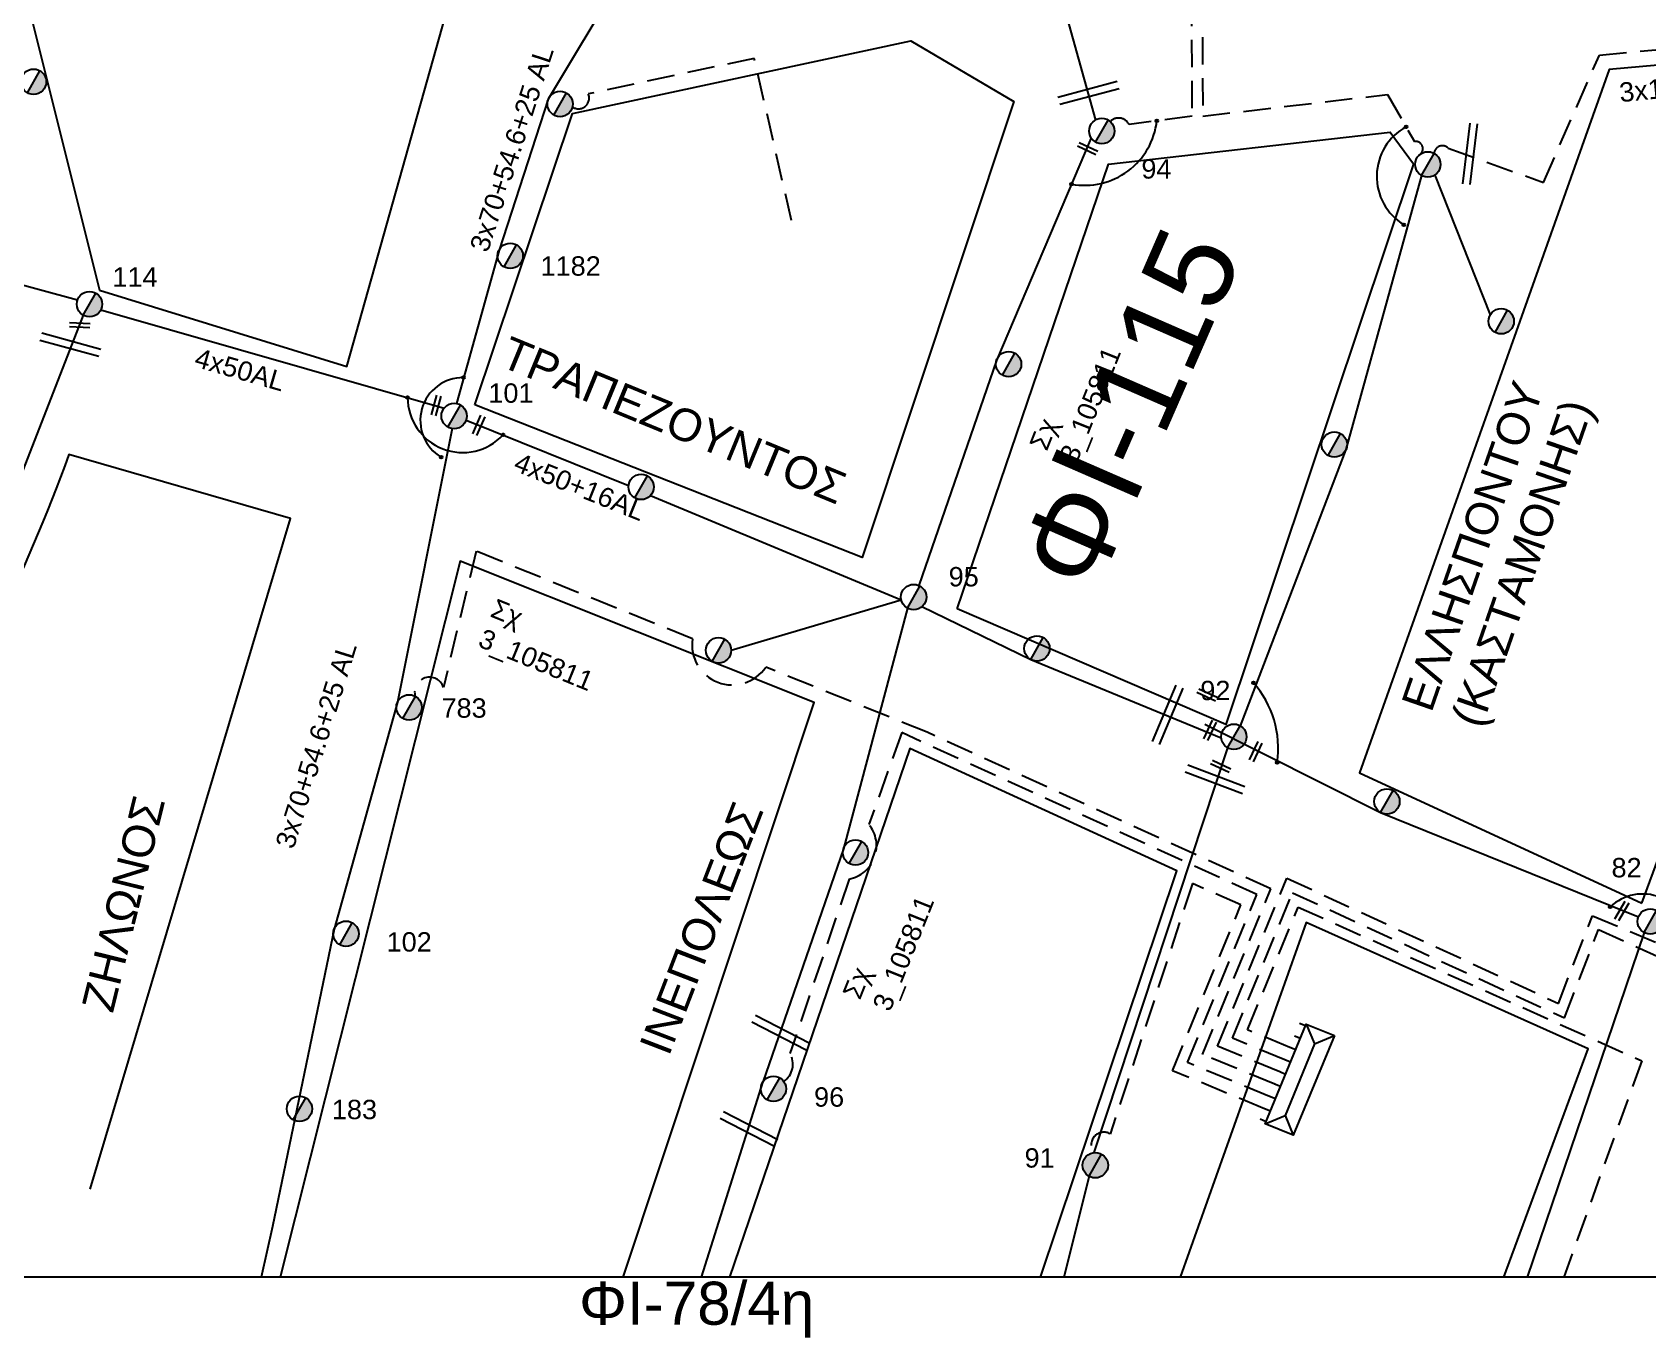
# Model space of a CAD drawing. Header units: millimetres. Extents: x 1421 to 7616, y 908 to 2861.
# Drawn here: x 7255.4 to 7405.4, y 1830.6 to 1951.9 of the extents above; entities that cross this region are included whole.
import ezdxf
from ezdxf.enums import TextEntityAlignment as Align

# ---------------------------------------------------------------- set-up
doc = ezdxf.new("R2010")
doc.units = ezdxf.units.MM
doc.linetypes.add('DASHED', pattern=[19.05, 12.7, -6.35])
for name, color, linetype, lineweight in [('3x50+25', 7, 'Continuous', 30), ('3x50+35+16AL', 7, 'Continuous', 30), ('3x82+57', 7, 'DASHED', 30), ('4x50+16_5', 7, 'Continuous', 30), ('Άγνωστα', 7, 'Continuous', 30), ('Γυμνά εναέρια ΧΤ (3Φ)   4x16AL', 7, 'Continuous', 30), ('Γυμνά εναέρια ΧΤ (3Φ) 4x50AL', 7, 'Continuous', 30), ('Γυμνά εναέρια ΧΤ και ΦΟΠ (3Φ)   4x50+16AL', 7, 'Continuous', 30), ('Καλώδια ΧΤ   3x150+70AL', 7, 'DASHED', 30), ('Καλώδια ΧΤ   3x150AL+50CU', 7, 'DASHED', 30), ('Συνεστραμμένα ΧΤ   3x70+54.6+25 AL', 7, 'SYN_LINE', 30)]:
    doc.layers.add(name, color=color, linetype=linetype, lineweight=lineweight)
for name, color, linetype in [('TEXT ΚΑΛΩΔΙΩΝ', 7, 'Continuous'), ('ΑΓΝΩΣΤΟ ΕΝΑΕΡΙΟ ΚΑΛΩΔΙΟ', 7, 'Continuous'), ('ΑΓΝΩΣΤΟ ΥΠΟΓΕΙΟ ΚΑΛΩΔΙΟ', 7, 'DASHED'), ('Επιγραφές - Σχήματα', 7, 'Continuous'), ('Μηχανική τομή', 7, 'Continuous'), ('Στύλος Ξύλινος', 7, 'Continuous'), ('Στύλος Ξύλινος @ 1', 7, 'Continuous'), ('Στύλος ΦΜ', 7, 'Continuous'), ('Στύλος ΦΜ @ 1', 7, 'Continuous'), ('Συνδέσεις', 7, 'Continuous'), ('Τομή', 7, 'Continuous'), ('Υποσταθμός πόλεως', 7, 'Continuous'), ('Υπόβαθρο ΔΕΗ', 7, 'Continuous')]:
    doc.layers.add(name, color=color, linetype=linetype)
doc.styles.add('arial', font='ARIAL.TTF')
doc.styles.get("Standard").update_dxf_attribs({"font": 'ARIAL.TTF', "height": 1.8})
doc.linetypes.add('SYN_LINE', pattern='A,0.5,-0.0001,["/\\/\\/\\/",Standard,S=0.1,R=0,X=0,Y=-0.05],-0.25', length=0.7501)

# ---------------------------------------------------------------- blocks, each defined once
blk = doc.blocks.new('ΥΠΑΡΧΩΝ ΤΣΙΜΕΝΤΕΝΙΟΣ ΣΤΥΛΟΣ')
at = {"layer": 'Στύλος ΦΜ'}
blk.add_hatch(color=7, dxfattribs=at).paths.add_polyline_path([(-1.29, -2.28, 0.574793), (2.62, 0, 0.268822), (1.3, 2.27)])
at = {"layer": 'Στύλος ΦΜ', "color": 7}
blk.add_line((-1.29, -2.28), (1.3, 2.27), dxfattribs=at)
blk.add_circle((0, 0), 2.62, dxfattribs=at)
at = {"layer": 'Στύλος ΦΜ', "flags": 4}
for tag, p in [('ΑΡΙΘΜΟΣ', (-4.68, 8.05)), ('ΤΥΠΟΣ', (-4.91, 3.03))]:
    blk.add_attdef(tag, p, '', height=4, dxfattribs=at)
blk = doc.blocks.new('ΥΠΟΣΤΑΘΜΟΣ ΠΟΛΕΩΣ 9 ΑΝΑΧΩΡΗΣΕΩΝ')
at = {"layer": 'Υποσταθμός πόλεως', "ltscale": 40}
for p, q in [((-9.63, -2.82), (-9.63, -4)), ((-7.12, -2.82), (-7.12, -4)), ((-4.84, -2.82), (-4.84, -4)), ((-2.36, -2.82), (-2.36, -4)), ((0.09, -2.82), (0.09, -4)), ((2.55, -2.82), (2.55, -4)), ((5.02, -2.82), (5.02, -4)), ((7.48, -2.82), (7.48, -4)), ((9.61, -2.82), (9.61, -4))]:
    blk.add_line(p, q, dxfattribs=at)
blk.add_lwpolyline([(-10.02, 2.82), (10.02, 2.82), (10.02, -2.82), (-10.02, -2.82)], close=True, dxfattribs=at)
for points in [[(-7.21, 0), (-10.02, 2.82)], [(-10.02, -2.82), (-7.21, 0)], [(-7.21, 0), (7.21, 0)], [(7.21, 0), (10.02, 2.82)], [(10.02, -2.82), (7.21, 0)]]:
    blk.add_lwpolyline(points, dxfattribs=at)
at = {"layer": 'Υποσταθμός πόλεως', "linetype": 'SYN_LINE', "ltscale": 40, "flags": 1}
for tag, p in [('ΜΕΤΑΣΧΗΜΑΤΙΣΜΟΣ', (10.79, 1.71)), ('ΙΣΧΥΣ', (10.77, -1.08)), ('ΑΡΙΘΜΟΣ', (10.89, -3.8))]:
    blk.add_attdef(tag, p, '', height=1.8, dxfattribs=at)
blk = doc.blocks.new('ΥΠΑΡΧΩΝ ΞΥΛΙΝΟΣ ΣΤΥΛΟΣ')
at = {"layer": 'Στύλος Ξύλινος'}
h = blk.add_hatch(color=7, dxfattribs=at)
h.paths.add_polyline_path([(-2.62, 0, 0.270008), (-1.29, -2.28), (1.3, 2.27, 0.576266)])
h.paths.add_polyline_path([(-1.29, -2.28, 0.574793), (2.62, 0, 0.268822), (1.3, 2.27)])
at = {"layer": 'Στύλος Ξύλινος', "color": 7}
blk.add_line((-1.29, -2.28), (1.3, 2.27), dxfattribs=at)
blk.add_circle((0, 0), 2.62, dxfattribs=at)
at = {"layer": 'Στύλος Ξύλινος', "color": 1, "flags": 4}
for tag, p in [('ΑΡΙΘΜΟΣ', (-4.91, 8.6)), ('ΤΥΠΟΣ', (-4.85, 3.39))]:
    blk.add_attdef(tag, p, '', height=4, dxfattribs=at)
blk = doc.blocks.new('ΤΟΜΗ')
at = {"layer": 'Τομή', "ltscale": 40}
for p, q in [((11.33, -0.65), (-11.4, -0.65)), ((11.33, -3.42), (-11.4, -3.42))]:
    blk.add_line(p, q, dxfattribs=at)
blk = doc.blocks.new('ΜΗΧΑΝΙΚΗ ΤΟΜΗ')
at = {"layer": 'Μηχανική τομή', "ltscale": 40}
for p, q in [((-3.79, 1.21), (3.79, 1.21)), ((3.79, -0.34), (-3.79, -0.34))]:
    blk.add_line(p, q, dxfattribs=at)
blk = doc.blocks.new('_ΣΥΝΔΕΣΗ')
at = {"layer": 'Συνδέσεις', "linetype": 'SYN_LINE', "ltscale": 40}
blk.add_hatch(color=256, dxfattribs=at).paths.add_polyline_path([(0.5, -0.01, 1), (-0.5, -0.01, 1)])
at = {"layer": 'Συνδέσεις'}
blk.add_circle((0, -0.01), 0.5, dxfattribs=at)

msp = doc.modelspace()

# ---------------------------------------------------------------- linework, layer by layer
at = {"layer": '3x50+25', "color": 2, "linetype": 'DASHED', "lineweight": -3, "ltscale": 0.2}
msp.add_lwpolyline([(7325.88, 1934.44), (7322.43, 1949.51)], dxfattribs=at)
at = {"layer": '3x50+35+16AL', "color": 27, "lineweight": -3, "ltscale": 0.1}
msp.add_lwpolyline([(7384.4, 1938.63), (7377.38, 1913.16), (7367.55, 1887.5)], dxfattribs=at)
at = {"layer": '3x50+35+16AL', "color": 133, "lineweight": -3, "ltscale": 0.1}
for points in [[(7366.39, 1885.45), (7353.97, 1847.84)], [(7353.52, 1845.65), (7351.19, 1836.26)]]:
    msp.add_lwpolyline(points, dxfattribs=at)
at = {"layer": '3x82+57', "color": 7, "lineweight": -3, "ltscale": 0.2}
msp.add_lwpolyline([(7370.29, 1853.06), (7362.67, 1856.2), (7369.1, 1871.83), (7336.12, 1886.86), (7333.08, 1878.33, -0.566351), (7331.24, 1873.26), (7325.74, 1857.06, -0.393773), (7325.17, 1854.46, -145.244943)], format="xyb", dxfattribs=at)
at = {"layer": '4x50+16_5', "color": 6, "lineweight": -3, "ltscale": 0.1}
msp.add_lwpolyline([(7280.24, 2047.42), (7303.27, 2036.07), (7328.46, 2024.72), (7343.97, 1977.12), (7347.64, 1967.04), (7354.11, 1943.78)], dxfattribs=at)
at = {"layer": 'Άγνωστα', "lineweight": -3, "ltscale": 0.1}
msp.add_lwpolyline([(7529.06, 1836.26), (5255.84, 1836.26), (5255.84, 2847.77), (7529.06, 2847.77)], close=True, dxfattribs=at)
at = {"layer": 'ΑΓΝΩΣΤΟ ΕΝΑΕΡΙΟ ΚΑΛΩΔΙΟ', "color": 5, "lineweight": -3, "ltscale": 0.1}
msp.add_lwpolyline([(7336.65, 1898.44), (7330.7, 1876.07), (7323.21, 1854.39)], dxfattribs=at)
at = {"layer": 'ΑΓΝΩΣΤΟ ΕΝΑΕΡΙΟ ΚΑΛΩΔΙΟ', "color": 27, "lineweight": -3, "ltscale": 0.1}
msp.add_lwpolyline([(7364.28, 1887.65), (7380.6, 1879.43), (7404.55, 1869.76)], dxfattribs=at)
at = {"layer": 'ΑΓΝΩΣΤΟ ΕΝΑΕΡΙΟ ΚΑΛΩΔΙΟ', "color": 30, "lineweight": -3, "ltscale": 0.1}
msp.add_lwpolyline([(7405.06, 1868.3), (7394.21, 1836.26)], dxfattribs=at)
at = {"layer": 'ΑΓΝΩΣΤΟ ΕΝΑΕΡΙΟ ΚΑΛΩΔΙΟ', "color": 1, "lineweight": -3, "ltscale": 0.1}
msp.add_lwpolyline([(7323.23, 1854.46), (7317.49, 1836.26)], dxfattribs=at)
at = {"layer": 'ΑΓΝΩΣΤΟ ΥΠΟΓΕΙΟ ΚΑΛΩΔΙΟ', "color": 7, "lineweight": -3, "ltscale": 0.2}
for points in [[(7296.59, 1903.72), (7293.57, 1891.07, 0.990262), (7290.95, 1890.23, 0.948846)], [(7371.23, 1855.34), (7365.45, 1857.72), (7371.89, 1873.34), (7397.11, 1861.71), (7400.26, 1869.85), (7407.36, 1866.87, 0.205513), (7411.16, 1865.25), (7424.95, 1858.63, 0.574798), (7427.54, 1858.12, -0.574798)], [(7371.69, 1856.47), (7366.84, 1858.47), (7372.42, 1871.99), (7397.66, 1860.35), (7400.84, 1868.57), (7413.15, 1862.98, -0.256077), (7413.15, 1862.98), (7424.2, 1857.87, 0.449612), (7428.39, 1856.65, -0.514674)]]:
    msp.add_lwpolyline(points, format="xyb", dxfattribs=at)
for points in [[(7316.69, 1895.57), (7296.59, 1903.72)], [(7338.49, 1886.9), (7323.5, 1892.94)], [(7370.76, 1854.2), (7364.06, 1856.96), (7370.39, 1872.34), (7338.49, 1886.9)], [(7369.82, 1851.92), (7361.27, 1855.45), (7367.62, 1870.86), (7363.12, 1872.84), (7355.48, 1849.57)], [(7372.17, 1857.62), (7368.24, 1859.24), (7372.94, 1870.65), (7404.84, 1856.37), (7397.6, 1836.26)]]:
    msp.add_lwpolyline(points, dxfattribs=at)
for centre, radius, start, end in [((7320.39, 1895.03), 3.74, 171.6433, 326.1346), ((7354.89, 1848.57), 1.17, 59.4634, 218.4447)]:
    msp.add_arc(centre, radius, start, end, dxfattribs=at)
at = {"layer": 'Γυμνά εναέρια ΧΤ (3Φ)   4x16AL', "color": 27, "lineweight": -3, "ltscale": 0.1}
msp.add_lwpolyline([(7385.62, 1938.67), (7390.78, 1925.67)], dxfattribs=at)
at = {"layer": 'Γυμνά εναέρια ΧΤ (3Φ) 4x50AL', "color": 206, "lineweight": -3, "ltscale": 0.1}
for points in [[(7191.97, 1946.17), (7230.51, 1934.97), (7259.58, 1927.06)], [(7261.75, 1926.16), (7293.63, 1917.01)]]:
    msp.add_lwpolyline(points, dxfattribs=at)
at = {"layer": 'Γυμνά εναέρια ΧΤ (3Φ) 4x50AL', "color": 5, "lineweight": -3, "ltscale": 0.1}
msp.add_lwpolyline([(7353.71, 1942.13), (7344.92, 1921.45), (7337.7, 1900.54)], dxfattribs=at)
at = {"layer": 'Γυμνά εναέρια ΧΤ και ΦΟΠ (3Φ)   4x50+16AL', "color": 1, "lineweight": -3, "ltscale": 0.1}
msp.add_lwpolyline([(7260.11, 1925.64), (7249.08, 1897.38), (7241.28, 1883.12), (7228.92, 1866.33), (7218.51, 1855.64), (7206.89, 1843.6)], dxfattribs=at)
at = {"layer": 'Γυμνά εναέρια ΧΤ και ΦΟΠ (3Φ)   4x50+16AL', "color": 206, "lineweight": -3, "ltscale": 0.1}
for points in [[(7295.67, 1915.9), (7310.75, 1909.83)], [(7312.79, 1908.9), (7336.08, 1899.2)]]:
    msp.add_lwpolyline(points, dxfattribs=at)
at = {"layer": 'Γυμνά εναέρια ΧΤ και ΦΟΠ (3Φ)   4x50+16AL', "color": 5, "lineweight": -3, "ltscale": 0.1}
msp.add_lwpolyline([(7338, 1898.57), (7348.1, 1893.66), (7365.8, 1886.38)], dxfattribs=at)
at = {"layer": 'Καλώδια ΧΤ   3x150+70AL', "color": 5, "lineweight": -3, "ltscale": 0.2}
msp.add_lwpolyline([(7302.91, 2065.86), (7297.46, 2067.28), (7289.89, 2040.01), (7325.69, 2025.34, 0.39314), (7330.89, 2021.98), (7350.27, 1982.73), (7353.98, 1972.78), (7363.03, 1955.05), (7363.08, 1944.13), (7357.23, 1943.37, 0.510343), (7355.49, 1943.64)], format="xyb", dxfattribs=at)
at = {"layer": 'Καλώδια ΧΤ   3x150+70AL', "color": 27, "lineweight": -3, "ltscale": 0.2}
msp.add_lwpolyline([(7302.61, 2064.66), (7298.09, 2065.84), (7291.09, 2040.6), (7326.57, 2026.06, 0.495827), (7331.42, 2023.17), (7351.19, 1983.13), (7354.9, 1973.18), (7364.03, 1955.3), (7364.08, 1944.14), (7381.24, 1946.15), (7383.75, 1941.78, -0.833587), (7384.18, 1940.52)], format="xyb", dxfattribs=at)
at = {"layer": 'Καλώδια ΧΤ   3x150+70AL', "color": 2, "lineweight": -3, "ltscale": 0.2}
msp.add_lwpolyline([(7322.43, 1949.51), (7307.01, 1946.21, -0.763842), (7305.53, 1945.01)], format="xyb", dxfattribs=at)
at = {"layer": 'Καλώδια ΧΤ   3x150AL+50CU', "color": 133, "lineweight": -3, "ltscale": 0.2}
msp.add_lwpolyline([(7385.56, 1940.68, -0.64863), (7386.88, 1941.16), (7395.72, 1937.98), (7400.91, 1949.81), (7421.87, 1951.79), (7422.14, 1952.52), (7426.27, 1953.17), (7432.64, 1947.24, -0.689467), (7433.44, 1946.57, 0.334024)], format="xyb", dxfattribs=at)
at = {"layer": 'Συνεστραμμένα ΧΤ   3x70+54.6+25 AL', "color": 2, "lineweight": -3, "ltscale": 15}
for points in [[(7309.85, 1956.69), (7303.3, 1945.73), (7298.73, 1931.7), (7294.76, 1917.44)], [(7294.36, 1915.12), (7289.29, 1889.69), (7283.41, 1868.59), (7277.7, 1840.99), (7276.62, 1836.26)]]:
    msp.add_lwpolyline(points, dxfattribs=at)
at = {"layer": 'Συνεστραμμένα ΧΤ   3x70+54.6+25 AL', "color": 7, "lineweight": -3, "ltscale": 15}
msp.add_lwpolyline([(7320.29, 1894.54), (7336.08, 1899.2)], dxfattribs=at)
at = {"layer": 'Υπόβαθρο ΔΕΗ', "lineweight": -3, "ltscale": 0.1}
for points in [[(7261.62, 1927.96), (7284.6, 1920.89), (7293.76, 1953.46), (7255.32, 1975.16), (7251.7, 1967.53)], [(7296.49, 1917.33), (7305.55, 1944.39), (7336.97, 1951.13), (7346.53, 1945.51), (7332.45, 1903.13)], [(7404.87, 1871.01), (7432.13, 1944.89), (7426.51, 1950.67), (7401.82, 1948.47), (7378.62, 1883.14)], [(7341.28, 1898.36), (7355.34, 1939.67), (7381.49, 1942.65), (7383.64, 1939.7), (7366.21, 1887.62)]]:
    msp.add_lwpolyline(points, close=True, dxfattribs=at)
msp.add_lwpolyline([(7260.76, 1844.45), (7279.35, 1906.75), (7258.77, 1912.69, -0.117601), (7220.17, 1853.81), (7217.82, 1844.89)], format="xyb", dxfattribs=at)
for points in [[(7310.24, 1836.26), (7327.98, 1889.67), (7295.11, 1902.79), (7278.41, 1836.26)], [(7349.02, 1836.26), (7361.66, 1874.03), (7336.86, 1885.4), (7320.14, 1836.26)], [(7392.04, 1836.26), (7399.87, 1857.47), (7373.67, 1869.21), (7361.97, 1836.26)]]:
    msp.add_lwpolyline(points, dxfattribs=at)
at = {"layer": 'Υπόβαθρο ΔΕΗ', "lineweight": -3}
for centre, radius, start, end in [((7353.1, 1944.47), 6.76, 259.6518, 353.5063), ((7385.51, 1938.54), 5.27, 118.8914, 238.6756), ((7295.39, 1915.87), 3.98, 89.3853, 239.3944), ((7295.36, 1918.02), 5.13, 180.3318, 316.9223), ((7361.95, 1885.44), 9.13, 351.4571, 41.6166), ((7404.92, 1867.51), 4.36, 2.3409, 133.4528)]:
    msp.add_arc(centre, radius, start, end, dxfattribs=at)

# ---------------------------------------------------------------- block references
at = {"layer": 'Μηχανική τομή', "lineweight": -3}
for p, xscale, yscale, zscale, rotation in [((7353.34, 1941.02), 0.2499999999999677, 0.2499999999999677, 0.2499999999999677, 334.9375114525304), ((7259.78, 1924.61), 0.2499999999999677, 0.2499999999999677, 0.2499999999999677, 357.3464708814309), ((7292.77, 1917.28), 0.2499999999999677, 0.2499999999999677, 0.2499999999999677, 254.9152758578628), ((7296.74, 1915.46), 0.2499999999999676, 0.2499999999999676, 0.2499999999999676, 245.9083022767878), ((7364.43, 1890.27), 0.2499999999999677, 0.2499999999999677, 0.2499999999999677, 334.9375114525304), ((7364.65, 1887.12), 0.2499999999999677, 0.2499999999999677, 0.2499999999999677, 244.6367824375991), ((7368.9, 1885.15), 0.2499999999999677, 0.2499999999999677, 0.2499999999999677, 244.6367824375991), ((7365.7, 1883.64), 0.2499999999999677, 0.2499999999999677, 0.2499999999999677, 334.9375114525304), ((7402.9, 1870.35), 0.2499999999999677, 0.2499999999999677, 0.2499999999999677, 240.275808705296)]:
    msp.add_blockref('ΜΗΧΑΝΙΚΗ ΤΟΜΗ', p, dxfattribs=dict(at, xscale=xscale, yscale=yscale, zscale=zscale, rotation=rotation))
at = {"layer": 'Στύλος Ξύλινος @ 1', "lineweight": -3, "ltscale": 40}
ref = msp.add_blockref('ΥΠΑΡΧΩΝ ΞΥΛΙΝΟΣ ΣΤΥΛΟΣ', (7354.1, 1846.67), dxfattribs=dict(at, xscale=0.4499999999998181, yscale=0.4499999999998181, zscale=0.4499999999998181))
ref.add_attrib('ΑΡΙΘΜΟΣ', '91', (7347.53, 1846.45), dxfattribs={"layer": 'Στύλος Ξύλινος', "height": 1.8, "flags": 4})
at = {"layer": 'Στύλος ΦΜ @ 1', "lineweight": -3, "ltscale": 40, "xscale": 0.4499999999998181, "yscale": 0.4499999999998181, "zscale": 0.4499999999998181}
for p in [(7255.5, 1947.34), (7304.39, 1945.27), (7384.98, 1939.66), (7391.8, 1925.08), (7346.05, 1921.1), (7376.3, 1913.63), (7311.92, 1909.69), (7319.11, 1894.51), (7348.68, 1894.68), (7381.18, 1880.46), (7331.83, 1875.72)]:
    msp.add_blockref('ΥΠΑΡΧΩΝ ΤΣΙΜΕΝΤΕΝΙΟΣ ΣΤΥΛΟΣ', p, dxfattribs=at)
at = {"layer": 'Στύλος ΦΜ @ 1', "lineweight": -3, "ltscale": 40}
ref = msp.add_blockref('ΥΠΑΡΧΩΝ ΤΣΙΜΕΝΤΕΝΙΟΣ ΣΤΥΛΟΣ', (7354.7, 1942.76), dxfattribs=dict(at, xscale=0.4499999999998181, yscale=0.4499999999998181, zscale=0.4499999999998181))
ref.add_attrib('ΑΡΙΘΜΟΣ', '94', (7358.38, 1938.34), dxfattribs={"layer": 'Στύλος ΦΜ', "height": 1.8, "flags": 4})
ref = msp.add_blockref('ΥΠΑΡΧΩΝ ΤΣΙΜΕΝΤΕΝΙΟΣ ΣΤΥΛΟΣ', (7299.77, 1931.16), dxfattribs=dict(at, xscale=0.4499999999998181, yscale=0.4499999999998181, zscale=0.4499999999998181))
ref.add_attrib('ΑΡΙΘΜΟΣ', '1182', (7302.58, 1929.32), dxfattribs={"layer": 'Στύλος ΦΜ', "height": 1.8, "flags": 4})
ref = msp.add_blockref('ΥΠΑΡΧΩΝ ΤΣΙΜΕΝΤΕΝΙΟΣ ΣΤΥΛΟΣ', (7260.69, 1926.67), dxfattribs=dict(at, xscale=0.4499999999998181, yscale=0.4499999999998181, zscale=0.4499999999998181))
ref.add_attrib('ΑΡΙΘΜΟΣ', '114', (7262.82, 1928.3), dxfattribs={"layer": 'Στύλος ΦΜ', "height": 1.8, "flags": 4})
ref = msp.add_blockref('ΥΠΑΡΧΩΝ ΤΣΙΜΕΝΤΕΝΙΟΣ ΣΤΥΛΟΣ', (7294.55, 1916.28), dxfattribs=dict(at, xscale=0.4499999999998181, yscale=0.4499999999998181, zscale=0.4499999999998181))
ref.add_attrib('ΑΡΙΘΜΟΣ', '101', (7297.73, 1917.51), dxfattribs={"layer": 'Στύλος ΦΜ', "height": 1.8, "flags": 4})
ref = msp.add_blockref('ΥΠΑΡΧΩΝ ΤΣΙΜΕΝΤΕΝΙΟΣ ΣΤΥΛΟΣ', (7337.23, 1899.46), dxfattribs=dict(at, xscale=0.4499999999998181, yscale=0.4499999999998181, zscale=0.4499999999998181))
ref.add_attrib('ΑΡΙΘΜΟΣ', '95', (7340.48, 1900.45), dxfattribs={"layer": 'Στύλος ΦΜ', "height": 1.8, "flags": 4})
ref = msp.add_blockref('ΥΠΑΡΧΩΝ ΤΣΙΜΕΝΤΕΝΙΟΣ ΣΤΥΛΟΣ', (7290.37, 1889.21), dxfattribs=dict(at, xscale=0.4499999999998181, yscale=0.4499999999998181, zscale=0.4499999999998181))
ref.add_attrib('ΑΡΙΘΜΟΣ', '783', (7293.38, 1888.25), dxfattribs={"layer": 'Στύλος ΦΜ', "height": 1.8, "flags": 4})
ref = msp.add_blockref('ΥΠΑΡΧΩΝ ΤΣΙΜΕΝΤΕΝΙΟΣ ΣΤΥΛΟΣ', (7366.97, 1886.48), dxfattribs=dict(at, xscale=0.4499999999998181, yscale=0.4499999999998181, zscale=0.4499999999998181))
ref.add_attrib('ΑΡΙΘΜΟΣ', '92', (7363.85, 1889.88), dxfattribs={"layer": 'Στύλος ΦΜ', "height": 1.8, "flags": 4})
ref = msp.add_blockref('ΥΠΑΡΧΩΝ ΤΣΙΜΕΝΤΕΝΙΟΣ ΣΤΥΛΟΣ', (7405.64, 1869.32), dxfattribs=dict(at, xscale=0.4499999999998181, yscale=0.4499999999998181, zscale=0.4499999999998181))
ref.add_attrib('ΑΡΙΘΜΟΣ', '82', (7402.04, 1873.42), dxfattribs={"layer": 'Στύλος ΦΜ', "height": 1.8, "flags": 4})
ref = msp.add_blockref('ΥΠΑΡΧΩΝ ΤΣΙΜΕΝΤΕΝΙΟΣ ΣΤΥΛΟΣ', (7284.51, 1868.18), dxfattribs=dict(at, xscale=0.4499999999998181, yscale=0.4499999999998181, zscale=0.4499999999998181))
ref.add_attrib('ΤΥΠΟΣ', '102', (7288.28, 1866.52), dxfattribs={"layer": 'Στύλος ΦΜ', "height": 1.8, "flags": 4})
ref = msp.add_blockref('ΥΠΑΡΧΩΝ ΤΣΙΜΕΝΤΕΝΙΟΣ ΣΤΥΛΟΣ', (7324.21, 1853.77), dxfattribs=dict(at, xscale=0.4499999999998181, yscale=0.4499999999998181, zscale=0.4499999999998181))
ref.add_attrib('ΤΥΠΟΣ', '96', (7327.98, 1852.11), dxfattribs={"layer": 'Στύλος ΦΜ', "height": 1.8, "flags": 4})
ref = msp.add_blockref('ΥΠΑΡΧΩΝ ΤΣΙΜΕΝΤΕΝΙΟΣ ΣΤΥΛΟΣ', (7280.19, 1851.91), dxfattribs=dict(at, xscale=0.4499999999998181, yscale=0.4499999999998181, zscale=0.4499999999998181))
ref.add_attrib('ΑΡΙΘΜΟΣ', '183', (7283.2, 1850.95), dxfattribs={"layer": 'Στύλος ΦΜ', "height": 1.8, "flags": 4})
at = {"layer": 'Συνδέσεις', "lineweight": -3, "xscale": 0.25, "yscale": 0.25, "zscale": 0.25, "rotation": 46.2675982787486}
for p in [(7359.81, 1943.71), (7382.96, 1943.16), (7351.88, 1937.83), (7382.76, 1934.04), (7368.78, 1891.5), (7370.98, 1884.09), (7401.92, 1870.68)]:
    msp.add_blockref('_ΣΥΝΔΕΣΗ', p, dxfattribs=at)
at = {"layer": 'Συνδέσεις', "lineweight": -3, "xscale": 0.25, "yscale": 0.25, "zscale": 0.25}
for p in [(7295.43, 1919.85), (7290.23, 1917.99), (7299.1, 1914.52), (7293.36, 1912.45)]:
    msp.add_blockref('_ΣΥΝΔΕΣΗ', p, dxfattribs=at)
at = {"layer": 'Τομή', "lineweight": -3}
for p, xscale, yscale, zscale, rotation in [((7353.59, 1945.82), 0.25, 0.25, 0.25, 194.8831406613257), ((7388.37, 1940.71), 0.25, 0.25, 0.25, 83.04464854866181), ((7258.78, 1922.43), 0.25, 0.25, 0.25, 164.7247859367361), ((7361.3, 1888.32), 0.2499999999999999, 0.2499999999999999, 0.2499999999999999, 247.1132785381785), ((7365.03, 1882.07), 0.25, 0.25, 0.25, 159.4369320494305), ((7324.65, 1858.56), 0.25, 0.25, 0.25, 152.6581181263355), ((7321.7, 1849.61), 0.25, 0.25, 0.25, 152.6581181263355)]:
    msp.add_blockref('ΤΟΜΗ', p, dxfattribs=dict(at, xscale=xscale, yscale=yscale, zscale=zscale, rotation=rotation))
at = {"layer": 'Υποσταθμός πόλεως', "lineweight": -3, "xscale": 0.4999999999999994, "yscale": 0.4999999999999994, "zscale": 0.4999999999999994, "rotation": 247.6102303214808}
msp.add_blockref('ΥΠΟΣΤΑΘΜΟΣ ΠΟΛΕΩΣ 9 ΑΝΑΧΩΡΗΣΕΩΝ', (7373.09, 1854.62), dxfattribs=at)

# ---------------------------------------------------------------- texts
at = {"lineweight": -3, "ltscale": 40, "char_height": 3, "width": 36.4854, "attachment_point": 1, "style": 'arial'}
for s, insert, rotation in [('ΤΡΑΠΕΖΟΥΝΤΟΣ', (7299.8, 1923.75), 337.6251), ('ΕΛΛΗΣΠΟΝΤΟΥ', (7382.47, 1889.61), 70.8444), ('(KAΣΤΑΜΟΝΗΣ)', (7387.11, 1888.14), 70.8444), ('ΖΗΛΩΝΟΣ', (7259.94, 1861.44), 76.1604), ('ΙΝΕΠΟΛΕΩΣ', (7311.69, 1857.78), 68.9223)]:
    msp.add_mtext(s, dxfattribs=dict(at, insert=insert, rotation=rotation))
at = {"layer": 'TEXT ΚΑΛΩΔΙΩΝ', "lineweight": -3, "ltscale": 0.1, "style": 'arial'}
for s, rotation, p in [(' 3x70+54.6+25 AL', 71.9318, (7299.79, 1940.77)), (' 3x150AL+50CU', 5.4109, (7411.29, 1947.14)), ('4x50AL', 343.9914, (7274.67, 1920.59)), ('4x50+16AL', 338.0862, (7306.23, 1909.71)), ('3x70+54.6+25 AL', 72.7016, (7281.73, 1885.7))]:
    msp.add_text(s, height=1.8, rotation=rotation, dxfattribs=at).set_placement(p, align=Align.MIDDLE_CENTER)
at = {"layer": 'Άγνωστα', "color": 7, "lineweight": -3}
note = msp.add_mtext_dynamic_manual_height_columns('Σχ ', width=1.8, gutter_width=2.31, heights=[1.11, 0], dxfattribs=dict(at, insert=(7346.4, 1909.79), char_height=1.8, attachment_point=1, rotation=68.2527))
for column, words in zip(note.columns.linked_columns, ['3_105811']):
    column.text = words
note = msp.add_mtext_dynamic_manual_height_columns('Σχ ', width=1.8, gutter_width=2.31, heights=[1.11, 0], dxfattribs=dict(at, insert=(7294.67, 1900.91), char_height=1.8, attachment_point=1, rotation=337.8086))
for column, words in zip(note.columns.linked_columns, ['3_105811']):
    column.text = words
note = msp.add_mtext_dynamic_manual_height_columns('Σχ ', width=1.8, gutter_width=2.31, heights=[1.11, 0], dxfattribs=dict(at, insert=(7329.05, 1858.8), char_height=1.8, attachment_point=1, rotation=68.2527))
for column, words in zip(note.columns.linked_columns, ['3_105811']):
    column.text = words
at = {"layer": 'Επιγραφές - Σχήματα', "lineweight": -3, "ltscale": 0.2, "insert": (7306.15, 1835.85), "char_height": 4, "width": 19.6719, "attachment_point": 1}
msp.add_mtext('ΦΙ-78/4η', dxfattribs=at)
at = {"layer": 'Υπόβαθρο ΔΕΗ', "lineweight": -3, "insert": (7346.05, 1902.96), "char_height": 8, "width": 84.6573, "attachment_point": 1, "rotation": 66.4387}
msp.add_mtext('Φ{\\H1.0833x;Ι}-115', dxfattribs=at)

doc.saveas('drawing.dxf')
